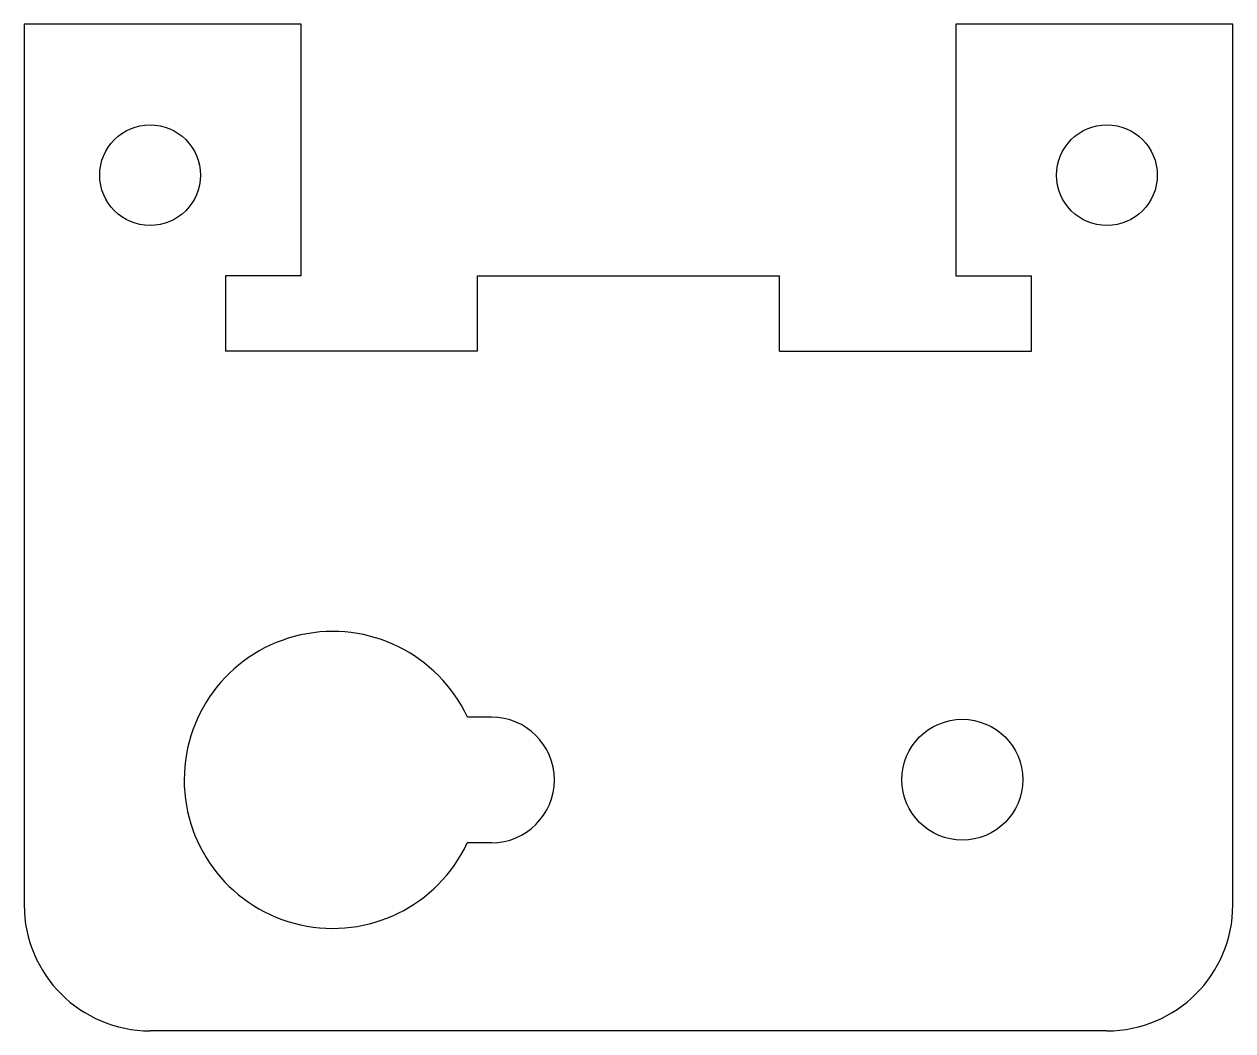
# Model space of a CAD drawing. Header units: millimetres. Extents: x 60.1 to 108.1, y 3.8 to 43.8.
import ezdxf

# ---------------------------------------------------------------- set-up
doc = ezdxf.new("R2010")
doc.units = ezdxf.units.MM
doc.layers.add('Corte exterior', color=1, linetype='Continuous', true_color=0xff0000)

msp = doc.modelspace()

# ---------------------------------------------------------------- linework, layer by layer
at = {"layer": 'Corte exterior'}
for p, q in [((60.128, 43.81), (60.128, 26.988)), ((71.128, 43.81), (60.128, 43.81)), ((71.128, 33.81), (71.128, 43.81)), ((108.128, 43.81), (97.128, 43.81)), ((97.128, 43.81), (97.128, 33.81)), ((108.128, 8.81), (108.128, 43.81)), ((71.128, 33.81), (68.128, 33.81)), ((68.128, 33.81), (68.128, 30.81)), ((78.128, 30.81), (78.128, 33.81)), ((78.128, 33.81), (90.128, 33.81)), ((90.128, 30.81), (90.128, 33.81)), ((97.128, 33.81), (100.128, 33.81)), ((100.128, 30.81), (100.128, 33.81)), ((78.128, 30.81), (68.128, 30.81)), ((90.128, 30.81), (100.128, 30.81)), ((60.128, 26.988), (60.128, 8.81)), ((78.683, 16.278), (77.729, 16.278)), ((78.683, 11.278), (77.726, 11.278)), ((103.128, 3.81), (65.128, 3.81))]:
    msp.add_line(p, q, dxfattribs=at)
for centre, radius in [((65.128, 37.81), 2), ((103.128, 37.81), 2), ((97.386, 13.789), 2.4)]:
    msp.add_circle(centre, radius, dxfattribs=at)
for centre, radius, start, end in [((72.383, 13.781), 5.9, 25.0404, 334.9), ((78.683, 13.778), 2.5, 270, 90), ((65.128, 8.81), 5, 180, 270), ((103.128, 8.81), 5, 270, 0)]:
    msp.add_arc(centre, radius, start, end, dxfattribs=at)

doc.saveas('drawing.dxf')
